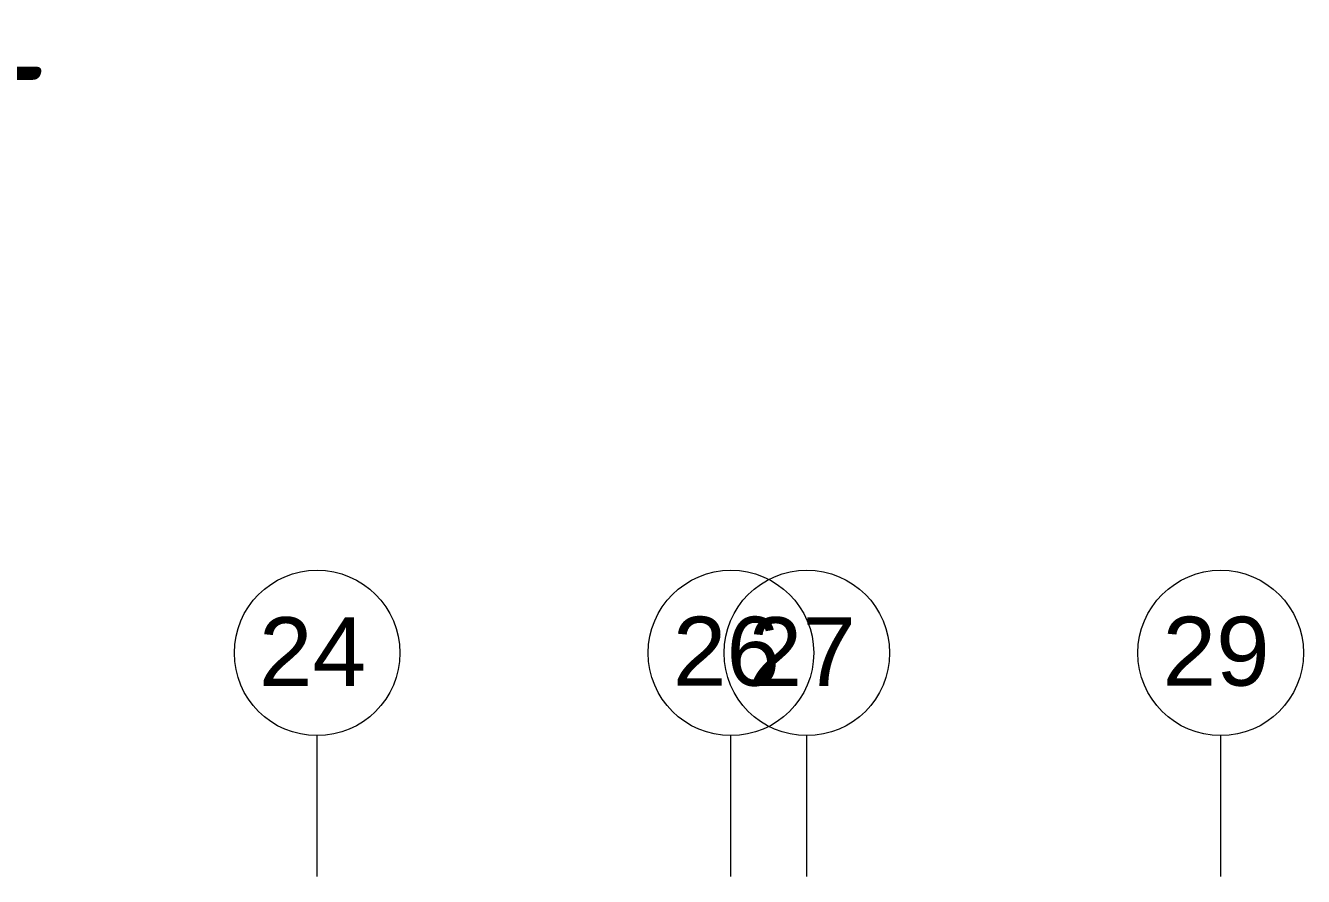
# Model space of a CAD drawing. Header units: millimetres. Extents: x -537608 to 253996, y -217170 to 186033.
# Drawn here: x -332975 to -323711, y -43686 to -37514 of the extents above; entities that cross this region are included whole.
import ezdxf

# ---------------------------------------------------------------- set-up
doc = ezdxf.new("R2010")
doc.units = ezdxf.units.MM
doc.layers.add('PDF _Геометрия', color=7, linetype='Continuous')
doc.layers.add('PDF _Текст', color=7, linetype='Continuous')
doc.styles.add('PDF ArialMT', font='arial.ttf')
doc.styles.add('PDF ISOCPEUR Italic', font='isocpeui.ttf')

msp = doc.modelspace()

# ---------------------------------------------------------------- linework, layer by layer
at = {"layer": 'PDF _Геометрия', "color": 253, "lineweight": 9, "true_color": 0xaaaaaa}
for p, q in [((-330861.3605, -43685.9988), (-330861.3605, -42664.7363)), ((-327861.3649, -43685.9988), (-327861.3649, -42664.7363)), ((-327311.3626, -43685.9988), (-327311.3626, -42664.7363)), ((-324311.3627, -43685.9988), (-324311.3627, -42664.7363))]:
    msp.add_line(p, q, dxfattribs=at)
at = {"layer": 'PDF _Геометрия', "lineweight": 20}
for centre, radius in [((-330861.3657, -42064.7381), 599.9992), ((-327861.3629, -42064.7376), 600.0006), ((-327311.3635, -42064.7381), 599.9992), ((-324311.3636, -42064.7381), 599.9992)]:
    msp.add_circle(centre, radius, dxfattribs=at)

# ---------------------------------------------------------------- texts
at = {"layer": 'PDF _Текст', "attachment_point": 4}
for s, insert, char_height, style in [('2 эт', (-335658.7964, -38014.0877), 1000, 'PDF ISOCPEUR Italic'), ('24', (-331282.9176, -42055.6633), 500, 'PDF ArialMT'), ('26', (-328282.922, -42055.6633), 500, 'PDF ArialMT'), ('27', (-327732.9196, -42055.6633), 500, 'PDF ArialMT'), ('29', (-324732.9197, -42055.6633), 500, 'PDF ArialMT')]:
    msp.add_mtext(s, dxfattribs=dict(at, insert=insert, char_height=char_height, style=style))

doc.saveas('drawing.dxf')
